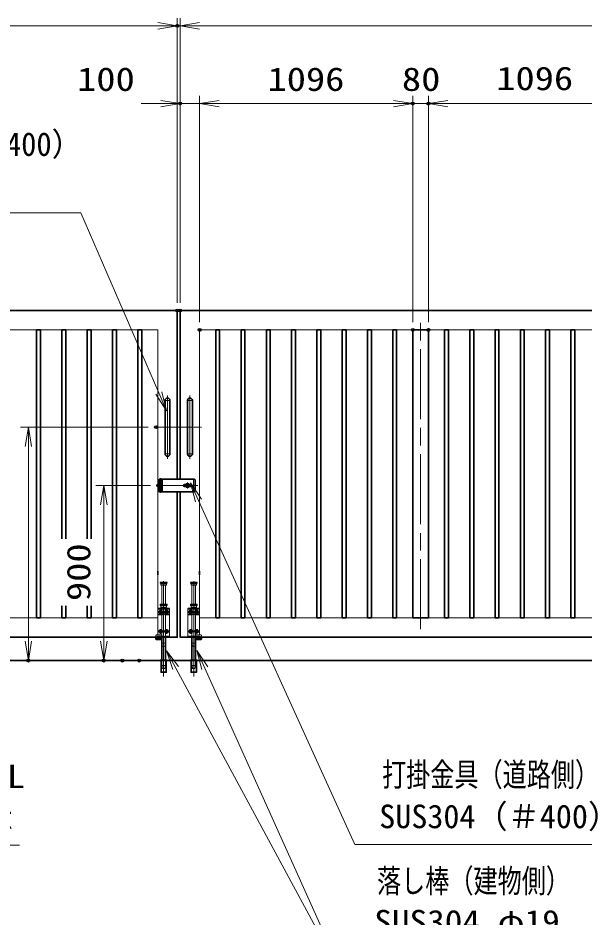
# Model space of a CAD drawing. Units: millimetres at full size. Extents: x -11880 to 11880, y -8400 to 8400.
# Drawn here: x -986 to 1924, y -2330 to 2297 of the extents above; entities that cross this region are included whole.
import ezdxf
from ezdxf.enums import TextEntityAlignment as Align

# ---------------------------------------------------------------- set-up
doc = ezdxf.new("R2010")
doc.units = ezdxf.units.MM
doc.header["$LTSCALE"] = 30
doc.header["$PDMODE"] = 32
doc.header["$PDSIZE"] = 15
for name, pattern in [('DASHED', [7.5, 6, -1.5]), ('USER1', [18, 12, -1.5, 3, -1.5]), ('USER2', [9, 6, -0.75, 1.5, -0.75]), ('USER3', [1.125, 0.75, -0.125, 0.125, -0.125])]:
    doc.linetypes.add(name, pattern=pattern)
for name, color, linetype, lineweight in [('0-1_外形線', 7, 'Continuous', 35), ('0-2_軸線', 200, 'USER1', 15), ('0-3_細線', 2, 'Continuous', 35), ('0-4_寸法線', 4, 'Continuous', 18), ('0-5_0', 7, 'Continuous', 18), ('0-7_隠れ線', 140, 'DASHED', 18), ('0-9_01', 7, 'Continuous', 18), ('0-A_AM_0N', 7, 'Continuous', 50), ('0-B_AM_7N', 6, 'USER2', 18), ('0-C_想像線', 112, 'USER3', 15)]:
    doc.layers.add(name, color=color, linetype=linetype, lineweight=lineweight)
doc.layers.add('0-6_Defpoints', color=7, linetype='Continuous')
doc.styles.add('ＭＳ ゴシック', font='')
doc.styles.get('ＭＳ ゴシック').set_extended_font_data('MS Gothic')

# ---------------------------------------------------------------- blocks, each defined once
blk = doc.blocks.new('_Open')
at = {"layer": '0-5_0', "color": 4}
blk.add_line((-30, 5), (0, 0), dxfattribs=at)
blk.add_lwpolyline([(-30, -5), (0, 0), (-30, 0)], dxfattribs=at)
blk = doc.blocks.new('S35')
at = {"layer": '0-4_寸法線'}
for points in [[(16746252.3, 86309846), (16797828.3, 86309846), (16809837.2, 86282072.9), (16811027.9, 86279319.3)], [(16809378.3, 86281874.5), (16811027.9, 86279319.3), (16810296.2, 86282271.4)]]:
    blk.add_lwpolyline(points, dxfattribs=at)
at = {"layer": '0-4_寸法線', "color": 254, "style": 'ＭＳ ゴシック'}
for s, width, p in [('両取手 SUS304（＃400）', 0.95, (16746252.3, 86317546.6)), ('φ25-300L', 1.1, (16745647.5, 86311246.6))]:
    blk.add_text(s, height=3637, dxfattribs=dict(at, width=width)).set_placement(p, align=Align.BOTTOM_LEFT)
blk = doc.blocks.new('S38')
at = {"layer": '0-4_寸法線'}
for points in [[(16788351.5, 86212336.5), (16759873.1, 86212336.5), (16742392.5, 86252905.2), (16741205.3, 86255660.4)], [(16742851.6, 86253103.1), (16741205.3, 86255660.4), (16741933.3, 86252707.4)]]:
    blk.add_lwpolyline(points, dxfattribs=at)
at = {"layer": '0-4_寸法線', "color": 254, "style": 'ＭＳ ゴシック'}
for s, width, p in [('SUS304 HL', 1.15, (16763641.1, 86220037)), ('80x40x2t', 1.2, (16763641.1, 86213737))]:
    blk.add_text(s, height=3637, dxfattribs=dict(at, width=width)).set_placement(p, align=Align.BOTTOM_LEFT)
blk = doc.blocks.new('S39')
at = {"layer": '0-4_寸法線'}
for points in [[(16870690, 86189918.8), (16839302.8, 86189918.8), (16816948.7, 86239627.2), (16815718.3, 86242363.3)], [(16817404.7, 86239832.3), (16815718.3, 86242363.3), (16816492.7, 86239422.2)]]:
    blk.add_lwpolyline(points, dxfattribs=at)
at = {"layer": '0-4_寸法線', "color": 254, "style": 'ＭＳ ゴシック'}
for s, width, p in [('落し棒（建物側）', 0.75, (16843502.8, 86203919.3)), ('SUS304 φ19', 1.1, (16843070.8, 86197619.3)), ('電解研磨', 0.75, (16843502.8, 86191319.3))]:
    blk.add_text(s, height=3637, dxfattribs=dict(at, width=width)).set_placement(p, align=Align.BOTTOM_LEFT)
blk = doc.blocks.new('A$C130E4F3B')
at = {"layer": '0-1_外形線'}
for p, q in [((-375, -4125), (-375, 4125)), ((375, 4125), (375, -4125))]:
    blk.add_line(p, q, dxfattribs=at)
for centre, start, end in [((0, 4125), 0, 180), ((0, -4125), 180, 0)]:
    blk.add_arc(centre, 375, start, end, dxfattribs=at)
at = {"layer": '0-2_軸線'}
for p, q in [((0, 4877.9), (0, -4877.9)), ((0, 4125), (-412.5, 4125)), ((0, 4125), (412.5, 4125)), ((0, -4125), (-412.5, -4125)), ((0, -4125), (412.5, -4125))]:
    blk.add_line(p, q, dxfattribs=at)
at = {"layer": '0-2_軸線', "linetype": 'USER2'}
blk.add_line((-1779.7, 0), (1779.7, 0), dxfattribs=at)
blk = doc.blocks.new('U16')
at = {"layer": '0-A_AM_0N'}
blk.add_lwpolyline([(645, 3787.4), (450, 3674.8), (255, 3787.4), (255, 4012.6), (450, 4125.2), (645, 4012.6)], close=True, dxfattribs=at)
blk.add_circle((450, 3900), 195, dxfattribs=at)
blk.add_circle((450, 3900), 195, dxfattribs=at)
at = {"layer": '0-B_AM_7N'}
for p, q in [((697.7, 3900), (202.3, 3900)), ((450, 4147.7), (450, 3652.3))]:
    blk.add_line(p, q, dxfattribs=at)
blk = doc.blocks.new('U17')
at = {"layer": '0-A_AM_0N'}
blk.add_lwpolyline([(-255, 3787.4), (-450, 3674.8), (-645, 3787.4), (-645, 4012.6), (-450, 4125.2), (-255, 4012.6)], close=True, dxfattribs=at)
blk.add_circle((-450, 3900), 195, dxfattribs=at)
blk.add_circle((-450, 3900), 195, dxfattribs=at)
at = {"layer": '0-B_AM_7N'}
for p, q in [((-202.3, 3900), (-697.7, 3900)), ((-450, 4147.7), (-450, 3652.3))]:
    blk.add_line(p, q, dxfattribs=at)
blk = doc.blocks.new('U18')
at = {"layer": '0-A_AM_0N'}
blk.add_lwpolyline([(645, 787.4), (450, 674.8), (255, 787.4), (255, 1012.6), (450, 1125.2), (645, 1012.6)], close=True, dxfattribs=at)
blk.add_circle((450, 900), 195, dxfattribs=at)
blk.add_circle((450, 900), 195, dxfattribs=at)
at = {"layer": '0-B_AM_7N'}
for p, q in [((697.7, 900), (202.3, 900)), ((450, 1147.7), (450, 652.3))]:
    blk.add_line(p, q, dxfattribs=at)
blk = doc.blocks.new('U19')
at = {"layer": '0-A_AM_0N'}
blk.add_lwpolyline([(-255, 787.4), (-450, 674.8), (-645, 787.4), (-645, 1012.6), (-450, 1125.2), (-255, 1012.6)], close=True, dxfattribs=at)
blk.add_circle((-450, 900), 195, dxfattribs=at)
blk.add_circle((-450, 900), 195, dxfattribs=at)
at = {"layer": '0-B_AM_7N'}
for p, q in [((-202.3, 900), (-697.7, 900)), ((-450, 1147.7), (-450, 652.3))]:
    blk.add_line(p, q, dxfattribs=at)
blk = doc.blocks.new('A$C7BA44824')
at = {"layer": '0-1_外形線'}
for p, q in [((-285, 0), (-285, -3540)), ((285, 0), (285, -3540)), ((1185, 0), (1185, -270)), ((1095, -360), (285, -360))]:
    blk.add_line(p, q, dxfattribs=at)
for points in [[(975, 0), (975, -150), (285, -150)], [(408, -3600), (408, -5400), (-408, -5400), (-408, -3600)]]:
    blk.add_lwpolyline(points, dxfattribs=at)
blk.add_lwpolyline([(525, -3540), (-525, -3540), (-525, -3600), (525, -3600)], close=True, dxfattribs=at)
blk.add_arc((1095, -270), 90, 270, 0, dxfattribs=at)
at = {"layer": '0-2_軸線'}
blk.add_line((0, -6032.5), (0, 8659.7), dxfattribs=at)
at = {"layer": '0-7_隠れ線'}
for p, q in [((-900, 4500), (900, 4500)), ((-900, 0), (-900, 4500)), ((900, 4350), (-900, 4350)), ((-495, 5100), (-525, 5070)), ((-525, 4920), (-525, 5070)), ((525, 5070), (-525, 5070)), ((-495, 4890), (-525, 4920)), ((-525, 4920), (525, 4920)), ((-495, 5100), (495, 5100)), ((495, 4890), (-495, 4890)), ((-420, 4650), (-420, 4890)), ((-420, 4650), (-360, 4590)), ((420, 4650), (-420, 4650)), ((360, 4590), (-360, 4590)), ((-285, 4500), (-285, 4590)), ((-285, 4350), (-285, 3570)), ((285, 4590), (285, 4500)), ((285, 4350), (285, 4029.9)), ((420, 4650), (360, 4590)), ((420, 4650), (420, 4890)), ((495, 5100), (525, 5070)), ((525, 4920), (495, 4890)), ((525, 4920), (525, 5070)), ((900, 4500), (900, 360)), ((-900, 3570), (-232.9, 3570)), ((-900, 3480), (-211.7, 3480)), ((-285, 3480), (-285, 150)), ((-119.3, 3626.8), (-232.9, 3570)), ((-79, 3546.3), (-211.7, 3480)), ((-119.3, 3626.8), (-79, 3546.3)), ((119.3, 3626.8), (79, 3546.3)), ((79, 3546.3), (211.7, 3480)), ((232.9, 3570), (119.3, 3626.8)), ((211.7, 3480), (900, 3480)), ((900, 3570), (232.9, 3570)), ((285, 3770.1), (285, 3570)), ((285, 3480), (285, 150)), ((-120, 150), (-900, 150)), ((-120, 0), (-900, 0)), ((-120, 150), (-120, 0)), ((120, 0), (-120, 0)), ((900, 150), (120, 150)), ((120, 150), (120, 0)), ((900, 0), (120, 0)), ((285, 360), (1095, 360)), ((900, 150), (900, 0)), ((1185, 270), (1185, 0)), ((-180, -1380), (-285, -930)), ((285, -930), (-285, -930)), ((180, -1380), (-180, -1380)), ((180, -1380), (285, -930)), ((-378, -5400), (-378, -3600)), ((-375, -3600), (-375, -3540)), ((-285, -4350), (-285, -3540)), ((285, -3540), (285, -4350)), ((375, -3600), (375, -3540)), ((378, -5400), (378, -3600)), ((-180, -4800), (-285, -4350)), ((285, -4350), (-285, -4350)), ((180, -4800), (-180, -4800)), ((180, -4800), (285, -4350))]:
    blk.add_line(p, q, dxfattribs=at)
blk.add_lwpolyline([(285, 150), (975, 150), (975, 0)], dxfattribs=at)
blk.add_arc((1095, 270), 90, 0, 90, dxfattribs=at)
at = {"layer": '0-C_想像線'}
for p, q in [((-495, 8520), (-525, 8490)), ((-525, 8340), (-525, 8490)), ((525, 8490), (-525, 8490)), ((-495, 8310), (-525, 8340)), ((-525, 8340), (525, 8340)), ((-495, 8520), (495, 8520)), ((495, 8520), (525, 8490)), ((525, 8340), (495, 8310)), ((525, 8340), (525, 8490)), ((495, 8310), (-495, 8310)), ((-420, 8070), (-420, 8310)), ((-420, 8070), (-360, 8010)), ((420, 8070), (-420, 8070)), ((360, 8010), (-360, 8010)), ((-285, 5100), (-285, 8010)), ((285, 5100), (285, 8010)), ((420, 8070), (360, 8010)), ((420, 8070), (420, 8310))]:
    blk.add_line(p, q, dxfattribs=at)
at = {"layer": '0-A_AM_0N'}
for name in ['U17', 'U16', 'U19', 'U18']:
    blk.add_blockref(name, (0, 0), dxfattribs=at)
blk = doc.blocks.new('S42')
at = {"layer": '0-4_寸法線'}
for points in [[(16878954.7, 86212460.3), (16840079.5, 86212460.3), (16815977, 86265508.8), (16814736, 86268240.1)], [(16816432.2, 86265715.6), (16814736, 86268240.1), (16815521.8, 86265302)]]:
    blk.add_lwpolyline(points, dxfattribs=at)
at = {"layer": '0-4_寸法線', "color": 254, "style": 'ＭＳ ゴシック', "width": 0.75}
blk.add_text('打掛金具（道路側）', height=3637, dxfattribs=at).set_placement((16844279.5, 86220312.1), align=Align.BOTTOM_LEFT)
at = {"layer": '0-4_寸法線', "color": 254, "style": 'ＭＳ ゴシック'}
blk.add_text('SUS304（＃400）', height=3637, dxfattribs=at).set_placement((16843847.5, 86213860.9), align=Align.BOTTOM_LEFT)
blk = doc.blocks.new('S43')
at = {"layer": '0-4_寸法線'}
for points in [[(16843082.8, 86189918.8), (16839302.8, 86189918.8), (16812457.8, 86239649), (16811032.7, 86242288.9)], [(16812897.7, 86239886.5), (16811032.7, 86242288.9), (16812017.8, 86239411.5)]]:
    blk.add_lwpolyline(points, dxfattribs=at)

msp = doc.modelspace()

# ---------------------------------------------------------------- linework, layer by layer
at = {"layer": '0-1_外形線'}
for p, q in [((-163.97, -73.74), (-244.33, -73.74)), ((-163.97, -73.74), (-78.33, -73.74)), ((-162.97, -73.74), (-157.97, -73.74)), ((-74.33, -77.74), (-78.33, -73.74)), ((-74.33, -77.74), (-74.33, -134.74)), ((-247.33, -113.74), (-247.33, -119.49)), ((-78.33, -138.74), (-244.33, -138.74)), ((-122.99, -101.24), (-129.33, -101.24)), ((-129.33, -111.24), (-122.99, -111.24)), ((-128.33, -103.74), (-126.58, -103.74)), ((-128.33, -108.74), (-128.33, -103.74)), ((-128.33, -108.74), (-126.58, -108.74)), ((-126.58, -103.74), (-100.33, -103.74)), ((-100.33, -108.74), (-126.58, -108.74)), ((-99.33, -101.24), (-105.67, -101.24)), ((-105.67, -111.24), (-99.33, -111.24)), ((-100.33, -108.74), (-100.33, -103.74)), ((-78.33, -138.74), (-74.33, -134.74)), ((-266.83, -546.74), (-266.83, -565.74)), ((-51.83, -546.74), (-51.83, -565.74)), ((-6921.83, -1006.24), (6603.17, -1006.24))]:
    msp.add_line(p, q, dxfattribs=at)
for points in [[(-6166.83, 793.76), (-166.83, 793.76), (-166.83, -73.74)], [(5848.17, 793.76), (-151.83, 793.76), (-151.83, -73.74)], [(-759.83, -380.33), (-759.83, 693.76), (-739.83, 693.76), (-739.83, -380.33)], [(-609.83, -380.33), (-609.83, 693.76), (-629.83, 693.76), (-629.83, -380.33)], [(-6166.83, -886.24), (-166.83, -886.24), (-166.83, -138.74)], [(5848.17, -886.24), (-151.83, -886.24), (-151.83, -138.74)], [(-759.83, -725.06), (-759.83, -786.24), (-739.83, -786.24), (-739.83, -725.06)], [(-629.83, -725.06), (-629.83, -786.24), (-609.83, -786.24), (-609.83, -725.06)]]:
    msp.add_lwpolyline(points, dxfattribs=at)
for points in [[(-869.83, -786.24), (-889.83, -786.24), (-889.83, 693.76), (-869.83, 693.76)], [(-499.83, -786.24), (-479.83, -786.24), (-479.83, 693.76), (-499.83, 693.76)], [(-369.83, -786.24), (-349.83, -786.24), (-349.83, 693.76), (-369.83, 693.76)], [(51.17, -786.24), (31.17, -786.24), (31.17, 693.76), (51.17, 693.76)], [(181.17, -786.24), (161.17, -786.24), (161.17, 693.76), (181.17, 693.76)], [(311.17, -786.24), (291.17, -786.24), (291.17, 693.76), (311.17, 693.76)], [(421.17, -786.24), (441.17, -786.24), (441.17, 693.76), (421.17, 693.76)], [(551.17, -786.24), (571.17, -786.24), (571.17, 693.76), (551.17, 693.76)], [(681.17, -786.24), (701.17, -786.24), (701.17, 693.76), (681.17, 693.76)], [(811.17, -786.24), (831.17, -786.24), (831.17, 693.76), (811.17, 693.76)], [(941.17, -786.24), (961.17, -786.24), (961.17, 693.76), (941.17, 693.76)], [(1124.17, 693.76), (1044.17, 693.76), (1044.17, -786.24), (1124.17, -786.24)], [(1227.17, -786.24), (1207.17, -786.24), (1207.17, 693.76), (1227.17, 693.76)], [(1357.17, -786.24), (1337.17, -786.24), (1337.17, 693.76), (1357.17, 693.76)], [(1487.17, -786.24), (1467.17, -786.24), (1467.17, 693.76), (1487.17, 693.76)], [(1597.17, -786.24), (1617.17, -786.24), (1617.17, 693.76), (1597.17, 693.76)], [(1727.17, -786.24), (1747.17, -786.24), (1747.17, 693.76), (1727.17, 693.76)], [(1857.17, -786.24), (1877.17, -786.24), (1877.17, 693.76), (1857.17, 693.76)]]:
    msp.add_lwpolyline(points, close=True, dxfattribs=at)
for centre, radius, start, end in [((-129.33, -106.24), 5, 90, 270), ((-114.33, -106.24), 10, 30, 150), ((-114.33, -106.24), 10, 210, 330), ((-99.33, -106.24), 5, 270, 90)]:
    msp.add_arc(centre, radius, start, end, dxfattribs=at)
at = {"layer": '0-2_軸線'}
for p, q in [((1084.17, -845.24), (1084.17, 752.76)), ((-253.33, -68.86), (-253.33, -143.63)), ((-114.33, -121.56), (-114.33, -90.93)), ((-61.65, -106.24), (-265.15, -106.24))]:
    msp.add_line(p, q, dxfattribs=at)
at = {"layer": '0-3_細線'}
for p, q in [((-247.33, -73.74), (-259.33, -73.74)), ((-259.33, -85.24), (-244.33, -85.24)), ((-259.33, -85.24), (-259.33, -98.74)), ((-247.33, -84.74), (-247.33, -73.74)), ((-247.33, -73.74), (-244.33, -73.74)), ((-247.33, -85.24), (-247.33, -98.74)), ((-244.33, -85.24), (-244.33, -73.74)), ((-244.33, -99.24), (-244.33, -84.74)), ((-259.33, -98.74), (-244.33, -98.74)), ((-259.33, -113.24), (-259.33, -99.24)), ((-259.33, -99.24), (-244.33, -99.24)), ((-244.33, -113.24), (-259.33, -113.24)), ((-244.33, -113.74), (-259.33, -113.74)), ((-259.33, -113.74), (-259.33, -127.24)), ((-259.33, -127.24), (-244.33, -127.24)), ((-259.33, -127.74), (-244.33, -127.74)), ((-244.33, -138.74), (-253.33, -138.74)), ((-247.33, -113.24), (-247.33, -99.24)), ((-247.33, -119.49), (-247.33, -127.24)), ((-247.33, -138.74), (-247.33, -127.74)), ((-244.33, -98.74), (-244.33, -113.74)), ((-244.33, -127.74), (-244.33, -113.24)), ((-244.33, -127.24), (-244.33, -138.74))]:
    msp.add_line(p, q, dxfattribs=at)
for points in [[(-244.33, -84.74), (-259.33, -84.74), (-259.33, -73.74)], [(-253.33, -138.74), (-259.33, -138.74), (-259.33, -127.74)]]:
    msp.add_lwpolyline(points, dxfattribs=at)
at = {"layer": '0-4_寸法線'}
for p, q in [((-166.83, 833.76), (-166.83, 2297.48)), ((-166.83, 833.76), (-166.83, 2297.48)), ((-151.83, 833.76), (-151.83, 2297.48)), ((-151.83, 833.76), (-151.83, 2297.48)), ((-166.83, 2257.48), (-6166.83, 2257.48)), ((-266.83, 2257.48), (-366.83, 2257.48)), ((-151.83, 2257.48), (-166.83, 2257.48)), ((-151.83, 2257.48), (5848.17, 2257.48)), ((-51.83, 2257.48), (48.17, 2257.48)), ((-151.83, 833.76), (-151.83, 1897.48)), ((-51.83, 733.76), (-51.83, 1897.48)), ((-51.83, 733.76), (-51.83, 1897.48)), ((1044.17, 733.76), (1044.17, 1897.48)), ((1044.17, 733.76), (1044.17, 1897.48)), ((1124.17, 733.76), (1124.17, 1897.48)), ((1124.17, 733.76), (1124.17, 1897.48)), ((-251.83, 1857.48), (-351.83, 1857.48)), ((-51.83, 1857.48), (-151.83, 1857.48)), ((-51.83, 1857.48), (1044.17, 1857.48)), ((48.17, 1857.48), (148.17, 1857.48)), ((944.17, 1857.48), (844.17, 1857.48)), ((1044.17, 1857.48), (1124.17, 1857.48)), ((2220.17, 1857.48), (1124.17, 1857.48)), ((1224.17, 1857.48), (1324.17, 1857.48)), ((-316.15, 193.76), (-972.15, 193.76)), ((-932.15, 193.76), (-932.15, -1006.24)), ((-305.15, -106.24), (-584.73, -106.24)), ((-544.73, -106.24), (-544.73, -1006.24)), ((-489.7, -1006.24), (-972.15, -1006.24)), ((-402.75, -1006.24), (-584.73, -1006.24))]:
    msp.add_line(p, q, dxfattribs=at)
at = {"layer": '0-5_0'}
for p, q in [((-266.83, 693.76), (-6066.83, 693.76)), ((-266.83, -546.74), (-266.83, 693.76)), ((-51.83, -546.74), (-51.83, 693.76)), ((-51.83, 693.76), (5748.17, 693.76))]:
    msp.add_line(p, q, dxfattribs=at)
for points in [[(-6066.83, 693.76), (-6066.83, -786.24), (-266.83, -786.24), (-266.83, -565.74)], [(5748.17, 693.76), (5748.17, -786.24), (-51.83, -786.24), (-51.83, -565.74)]]:
    msp.add_lwpolyline(points, dxfattribs=at)
at = {"layer": '0-6_Defpoints'}
for p in [(-166.83, 2257.48), (-151.83, 1857.48), (1044.17, 1857.48), (1124.17, 1857.48), (-166.83, 793.76), (-151.83, 793.76), (-51.83, 693.76), (1044.17, 693.76), (1124.17, 693.76), (-276.15, 193.76), (-265.15, -106.24), (-932.15, -1006.24), (-544.73, -1006.24), (-449.7, -1006.24), (-362.75, -1006.24)]:
    msp.add_point(p, dxfattribs=at)
at = {"layer": '0-7_隠れ線'}
for p, q in [((-256.33, -84.74), (-256.33, -73.74)), ((-256.33, -98.74), (-256.33, -85.24)), ((-250.33, -73.74), (-250.33, -84.74)), ((-250.33, -98.74), (-250.33, -85.24)), ((-256.33, -113.24), (-256.33, -99.24)), ((-256.33, -127.24), (-256.33, -113.74)), ((-256.33, -138.74), (-256.33, -127.74)), ((-250.33, -99.24), (-250.33, -113.24)), ((-250.33, -127.24), (-250.33, -113.74)), ((-250.33, -127.74), (-250.33, -138.74))]:
    msp.add_line(p, q, dxfattribs=at)
at = {"layer": '0-7_隠れ線', "linetype": 'Continuous'}
for start, end in [(24.62432, 155.37568), (204.62432, 335.37568)]:
    msp.add_arc((-114.33, -106.24), 6, start, end, dxfattribs=at)
at = {"layer": '0-9_01', "color": 4}
msp.add_line((-82.84, -75.43), (-82.84, -136.6), dxfattribs=at)

# ---------------------------------------------------------------- block references
at = {"layer": '0-1_外形線', "yscale": 0.03333333}
for name, p, xscale in [('A$C130E4F3B', (-216.83, 193.76), -0.03333333), ('A$C130E4F3B', (-101.83, 193.76), 0.03333333), ('A$C7BA44824', (-236.83, -886.24), -0.03333333), ('A$C7BA44824', (-81.83, -886.24), 0.03333333)]:
    msp.add_blockref(name, p, dxfattribs=dict(at, xscale=xscale))
at = {"layer": '0-4_寸法線'}
for name, p, xscale, yscale in [('_Open', (-166.83, 2257.48), 3.333333, 3.333333), ('_Open', (-166.83, 2257.48), 3.333333, 3.333333), ('_Open', (-151.83, 1857.48), 3.333333, 3.333333), ('_Open', (1044.17, 1857.48), 3.333333, 3.333333), ('_Open', (1044.17, 1857.48), 3.333333, 3.333333), ('S35', (-560589.92, -2875699.25), 0.03333333, 0.03333333), ('S42', (-560589.92, -2875699.25), 0.03333333, 0.03333333), ('S38', (-560589.92, -2875699.25), 0.03333333, 0.03333333), ('S43', (-560589.92, -2875699.25), 0.03333333, 0.03333333), ('S39', (-560589.92, -2875699.25), 0.03333333, 0.03333333)]:
    msp.add_blockref(name, p, dxfattribs=dict(at, xscale=xscale, yscale=yscale))
at = {"layer": '0-4_寸法線', "xscale": 3.333333, "yscale": 3.333333}
for p, rotation in [((-151.83, 2257.48), 180), ((-151.83, 2257.48), 180), ((-51.83, 1857.48), 180), ((-51.83, 1857.48), 180), ((1124.17, 1857.48), 180), ((1124.17, 1857.48), 180), ((-932.15, 193.76), 90), ((-544.73, -106.24), 90), ((-932.15, -1006.24), 270), ((-544.73, -1006.24), 270)]:
    msp.add_blockref('_Open', p, dxfattribs=dict(at, rotation=rotation))

# ---------------------------------------------------------------- texts
at = {"layer": '0-4_寸法線', "color": 254, "style": 'ＭＳ ゴシック', "width": 1.2}
for s, p in [('100', (-681.89, 1886.17)), ('1096', (296.97, 1886.17)), ('80', (988.17, 1886.17)), ('1096', (1472.97, 1890.17))]:
    msp.add_text(s, height=121.2, dxfattribs=at).set_placement(p, align=Align.BOTTOM_LEFT)
msp.add_text('900', height=121.2, rotation=90, dxfattribs=at).set_placement((-577.41, -700.24), align=Align.BOTTOM_LEFT)

doc.saveas('drawing.dxf')
